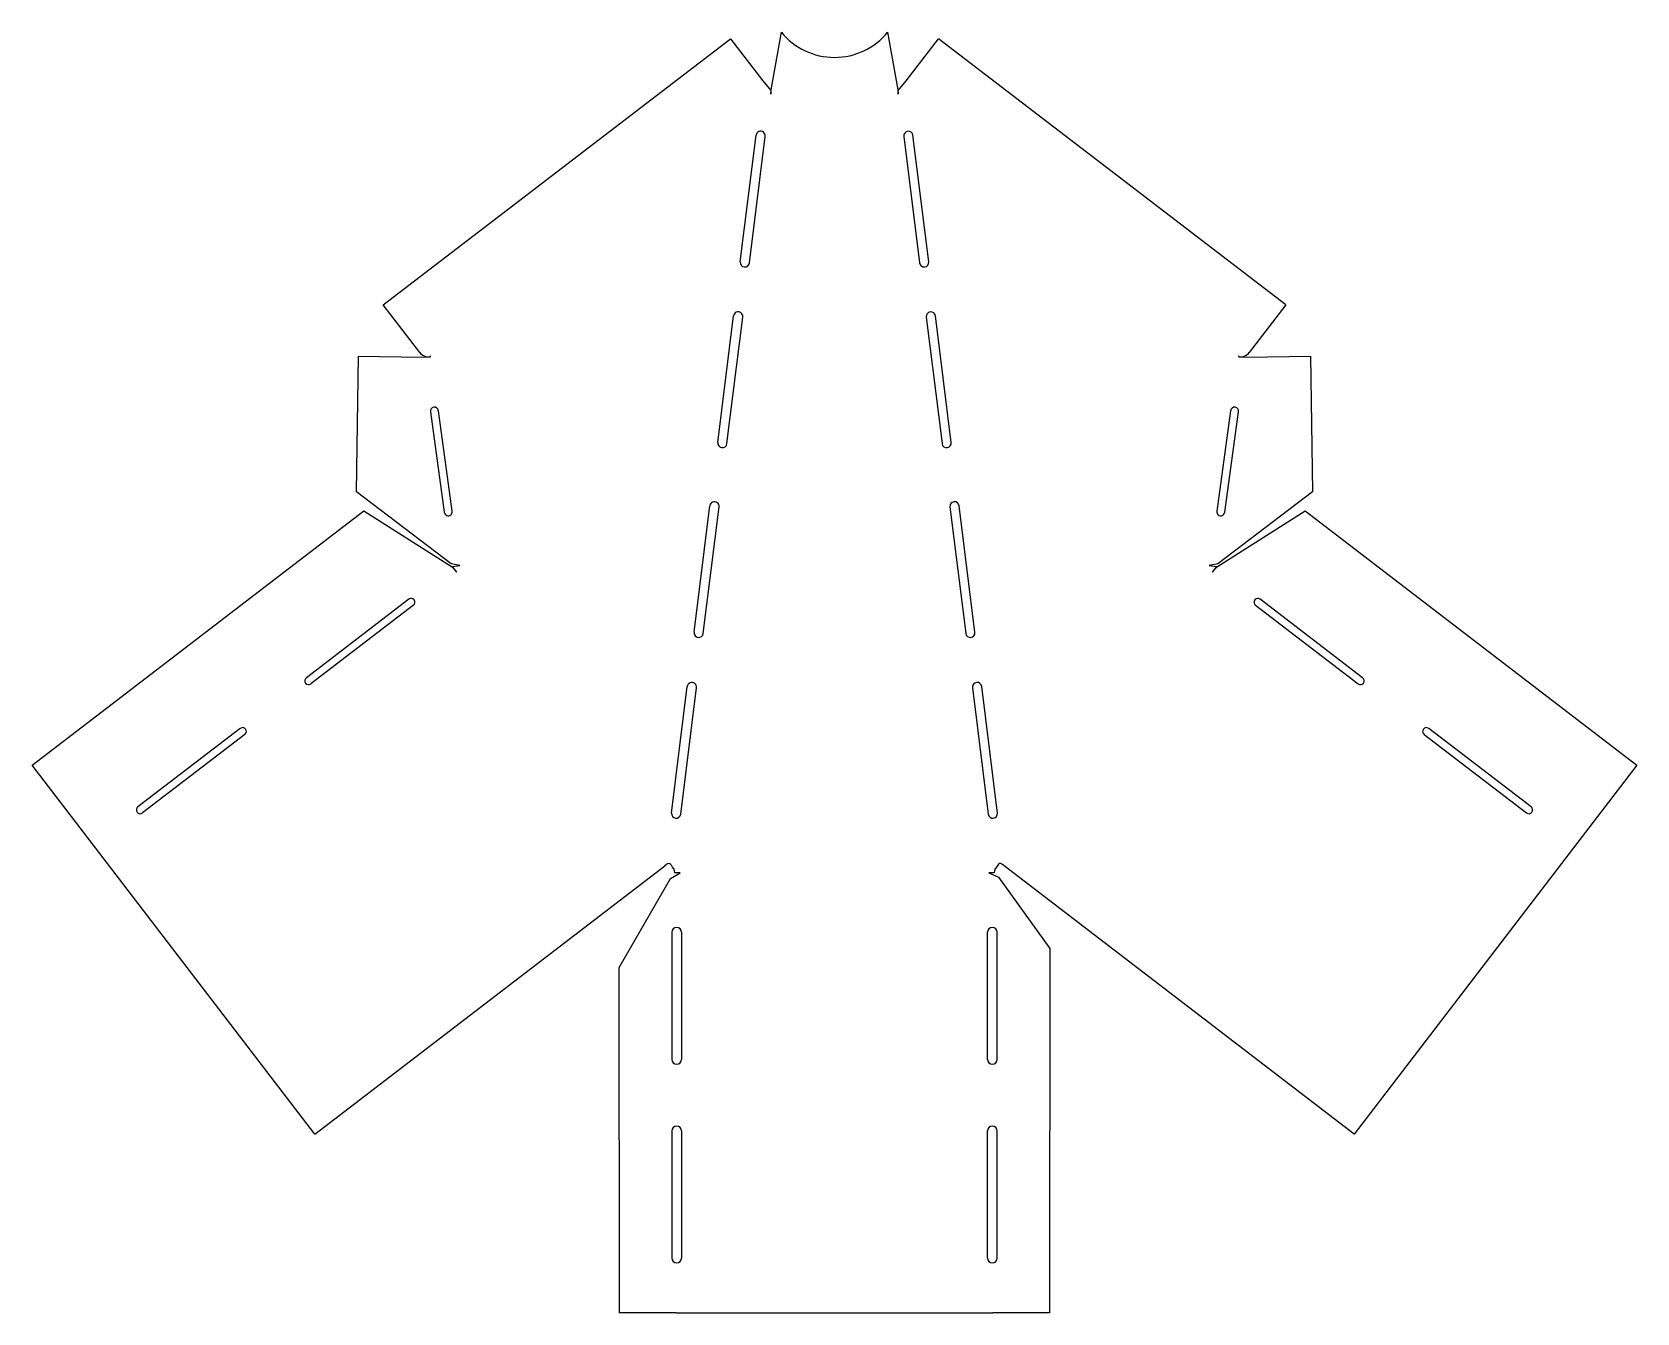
# Model space of a CAD drawing. Header units: millimetres. Extents: x -147 to 147, y -209 to 26.
import ezdxf

# ---------------------------------------------------------------- set-up
doc = ezdxf.new("R2010")
doc.units = ezdxf.units.MM

msp = doc.modelspace()

# ---------------------------------------------------------------- linework, layer by layer
at = {"color": 7, "linetype": 'Continuous', "lineweight": 25}
for p, q in [((-82.55, -24.35), (-19.04, 24.3)), ((-19.04, 24.3), (-13.11, 16.56)), ((-11.58, 14.93), (-9.72, 25.5)), ((9.72, 25.5), (11.58, 14.93)), ((13.11, 16.56), (19.04, 24.3)), ((82.55, -24.35), (19.04, 24.3)), ((-13.11, 16.56), (-11.62, 14.85)), ((-11.62, 14.14), (-11.58, 14.93)), ((-11.62, 14.85), (-11.62, 14.14)), ((11.58, 14.93), (11.62, 14.14)), ((11.62, 14.85), (13.11, 16.56)), ((11.62, 14.14), (11.62, 14.85)), ((-17.23, -16.49), (-14.35, 6.64)), ((-15.55, -16.7), (-12.67, 6.43)), ((12.67, 6.43), (15.55, -16.7)), ((17.23, -16.49), (14.35, 6.64)), ((-75.85, -33.09), (-82.55, -24.35)), ((82.55, -24.35), (75.85, -33.09)), ((-21.35, -49.54), (-18.47, -26.41)), ((-19.67, -49.75), (-16.79, -26.62)), ((16.79, -26.62), (19.67, -49.75)), ((21.35, -49.54), (18.47, -26.41)), ((-87.44, -58.59), (-87.06, -33.78)), ((-87.06, -33.78), (-75.28, -33.96)), ((-75.28, -33.96), (-73.8, -33.83)), ((-73.8, -33.83), (-73.99, -33.85)), ((73.8, -33.83), (75.28, -33.96)), ((73.99, -33.85), (73.8, -33.83)), ((75.28, -33.96), (87.06, -33.78)), ((87.06, -33.78), (87.44, -58.59)), ((-73.9, -43.93), (-71.38, -62.31)), ((-69.91, -62.11), (-72.43, -43.73)), ((72.43, -43.73), (69.91, -62.11)), ((71.38, -62.31), (73.9, -43.93)), ((-70.08, -71.76), (-87.44, -58.59)), ((87.44, -58.59), (70.08, -71.76)), ((-25.68, -84.26), (-22.8, -61.13)), ((-24, -84.47), (-21.12, -61.34)), ((21.12, -61.34), (24, -84.47)), ((25.68, -84.26), (22.8, -61.13)), ((-146.74, -108.53), (-86.05, -62.03)), ((-86.05, -62.03), (-70.05, -72.24)), ((70.05, -72.24), (86.05, -62.03)), ((86.05, -62.03), (146.74, -108.53)), ((-68.54, -72.01), (-70.08, -71.76)), ((-70.05, -72.24), (-69.08, -73.26)), ((-69.89, -72.2), (-68.54, -72.01)), ((-69.08, -73.26), (-69.89, -72.2)), ((70.08, -71.76), (68.54, -72.01)), ((68.54, -72.01), (69.89, -72.2)), ((69.89, -72.2), (69.08, -73.26)), ((69.08, -73.26), (70.05, -72.24)), ((-77.85, -78.22), (-96.59, -92.57)), ((96.59, -92.57), (77.85, -78.22)), ((-77, -79.32), (-95.74, -93.68)), ((77, -79.32), (95.74, -93.68)), ((-29.8, -117.31), (-26.92, -94.18)), ((-28.12, -117.52), (-25.24, -94.39)), ((25.24, -94.39), (28.12, -117.52)), ((29.8, -117.31), (26.92, -94.18)), ((-108.67, -101.83), (-127.41, -116.18)), ((127.41, -116.18), (108.67, -101.83)), ((-107.82, -102.93), (-126.56, -117.29)), ((107.82, -102.93), (126.56, -117.29)), ((-95.04, -176.03), (-146.74, -108.53)), ((146.74, -108.53), (95.04, -176.03)), ((-95.04, -176.03), (-31.01, -126.98)), ((-29.98, -129.26), (-28.24, -128.22)), ((-29.36, -127.44), (-29.52, -127.38)), ((-29.25, -127.89), (-29.36, -127.44)), ((-29.18, -128.22), (-29.25, -127.89)), ((-28.24, -128.22), (-29.18, -128.22)), ((28.24, -128.22), (29.98, -129.05)), ((29.18, -128.22), (28.24, -128.22)), ((29.25, -127.89), (29.18, -128.22)), ((29.36, -127.44), (29.25, -127.89)), ((29.52, -127.38), (29.36, -127.44)), ((29.98, -129.05), (39.37, -142.05)), ((95.04, -176.03), (31.01, -126.98)), ((-39.37, -145.56), (-29.98, -129.26)), ((-29.75, -139.1), (-29.75, -162.35)), ((-28, -139.1), (-28, -162.35)), ((28, -162.35), (28, -139.1)), ((29.75, -162.35), (29.75, -139.1)), ((39.37, -142.05), (39.29, -208.72)), ((-39.29, -208.72), (-39.37, -145.56)), ((-29.75, -175.45), (-29.75, -198.7)), ((-28, -175.45), (-28, -198.7)), ((28, -198.7), (28, -175.45)), ((29.75, -198.7), (29.75, -175.45)), ((-28.94, -208.7), (-39.29, -208.72)), ((-28.94, -208.7), (28.94, -208.7)), ((39.29, -208.72), (28.94, -208.7))]:
    msp.add_line(p, q, dxfattribs=at)
for centre, radius, start, end in [((0, 33.37), 12.5, 218.9889, 321.0111), ((-13.51, 6.53), 0.847, 352.8929, 172.8929), ((13.51, 6.53), 0.847, 7.1071, 187.1071), ((-16.39, -16.6), 0.847, 172.8929, 352.8929), ((16.39, -16.6), 0.847, 187.1071, 7.1071), ((-17.63, -26.52), 0.847, 352.8929, 172.8929), ((17.63, -26.52), 0.847, 7.1071, 187.1071), ((-74.27, -31.87), 2, 217.4544, 277.8327), ((74.27, -31.87), 2, 262.1673, 322.5456), ((-73.17, -43.83), 0.742, 7.8327, 187.8327), ((73.17, -43.83), 0.742, 352.1673, 172.1673), ((-20.51, -49.65), 0.847, 172.8929, 352.8929), ((20.51, -49.65), 0.847, 187.1071, 7.1071), ((-21.96, -61.23), 0.847, 352.8929, 172.8929), ((21.96, -61.23), 0.847, 7.1071, 187.1071), ((-70.64, -62.21), 0.742, 187.8327, 7.8327), ((70.64, -62.21), 0.742, 172.1673, 352.1673), ((-77.43, -78.77), 0.698, 307.4544, 127.4544), ((77.43, -78.77), 0.698, 52.5456, 232.5456), ((-24.84, -84.36), 0.847, 172.8929, 352.8929), ((24.84, -84.36), 0.847, 187.1071, 7.1071), ((-96.16, -93.12), 0.698, 127.4544, 307.4544), ((-26.08, -94.28), 0.847, 352.8929, 172.8929), ((26.08, -94.28), 0.847, 7.1071, 187.1071), ((96.16, -93.12), 0.698, 232.5456, 52.5456), ((-108.24, -102.38), 0.698, 307.4544, 127.4544), ((108.24, -102.38), 0.698, 52.5456, 232.5456), ((-126.98, -116.73), 0.698, 127.4544, 307.4544), ((-28.96, -117.41), 0.847, 172.8929, 352.8929), ((28.96, -117.41), 0.847, 187.1071, 7.1071), ((126.98, -116.73), 0.698, 232.5456, 52.5456), ((-28.87, -139.1), 0.875, 0, 180), ((28.87, -139.1), 0.875, 0, 180), ((-28.87, -162.35), 0.875, 180, 360), ((28.87, -162.35), 0.875, 180, 0), ((-28.87, -175.45), 0.875, 0, 180), ((28.87, -175.45), 0.875, 0, 180), ((-28.87, -198.7), 0.875, 180, 360), ((28.87, -198.7), 0.875, 180, 0)]:
    msp.add_arc(centre, radius, start, end, dxfattribs=at)
for points in [[(-29.52, -127.38), (-29.63, -127.14), (-29.74, -126.96), (-29.9, -126.76), (-29.94, -126.7), (-30.01, -126.64), (-30.04, -126.62), (-30.08, -126.59), (-30.1, -126.58), (-30.35, -126.46), (-30.64, -126.6), (-31.01, -126.98)], [(31.01, -126.98), (30.83, -126.79), (30.66, -126.66), (30.44, -126.56), (30.37, -126.54), (30.28, -126.53), (30.24, -126.53), (30.18, -126.54), (30.15, -126.55), (29.95, -126.64), (29.75, -126.91), (29.52, -127.38)]]:
    msp.add_open_spline(points, degree=3, knots=[0, 0, 0, 0, 0.25, 0.25, 0.375, 0.375, 0.4375, 0.4375, 0.5, 0.5, 1, 1, 1, 1], dxfattribs=at)

doc.saveas('drawing.dxf')
